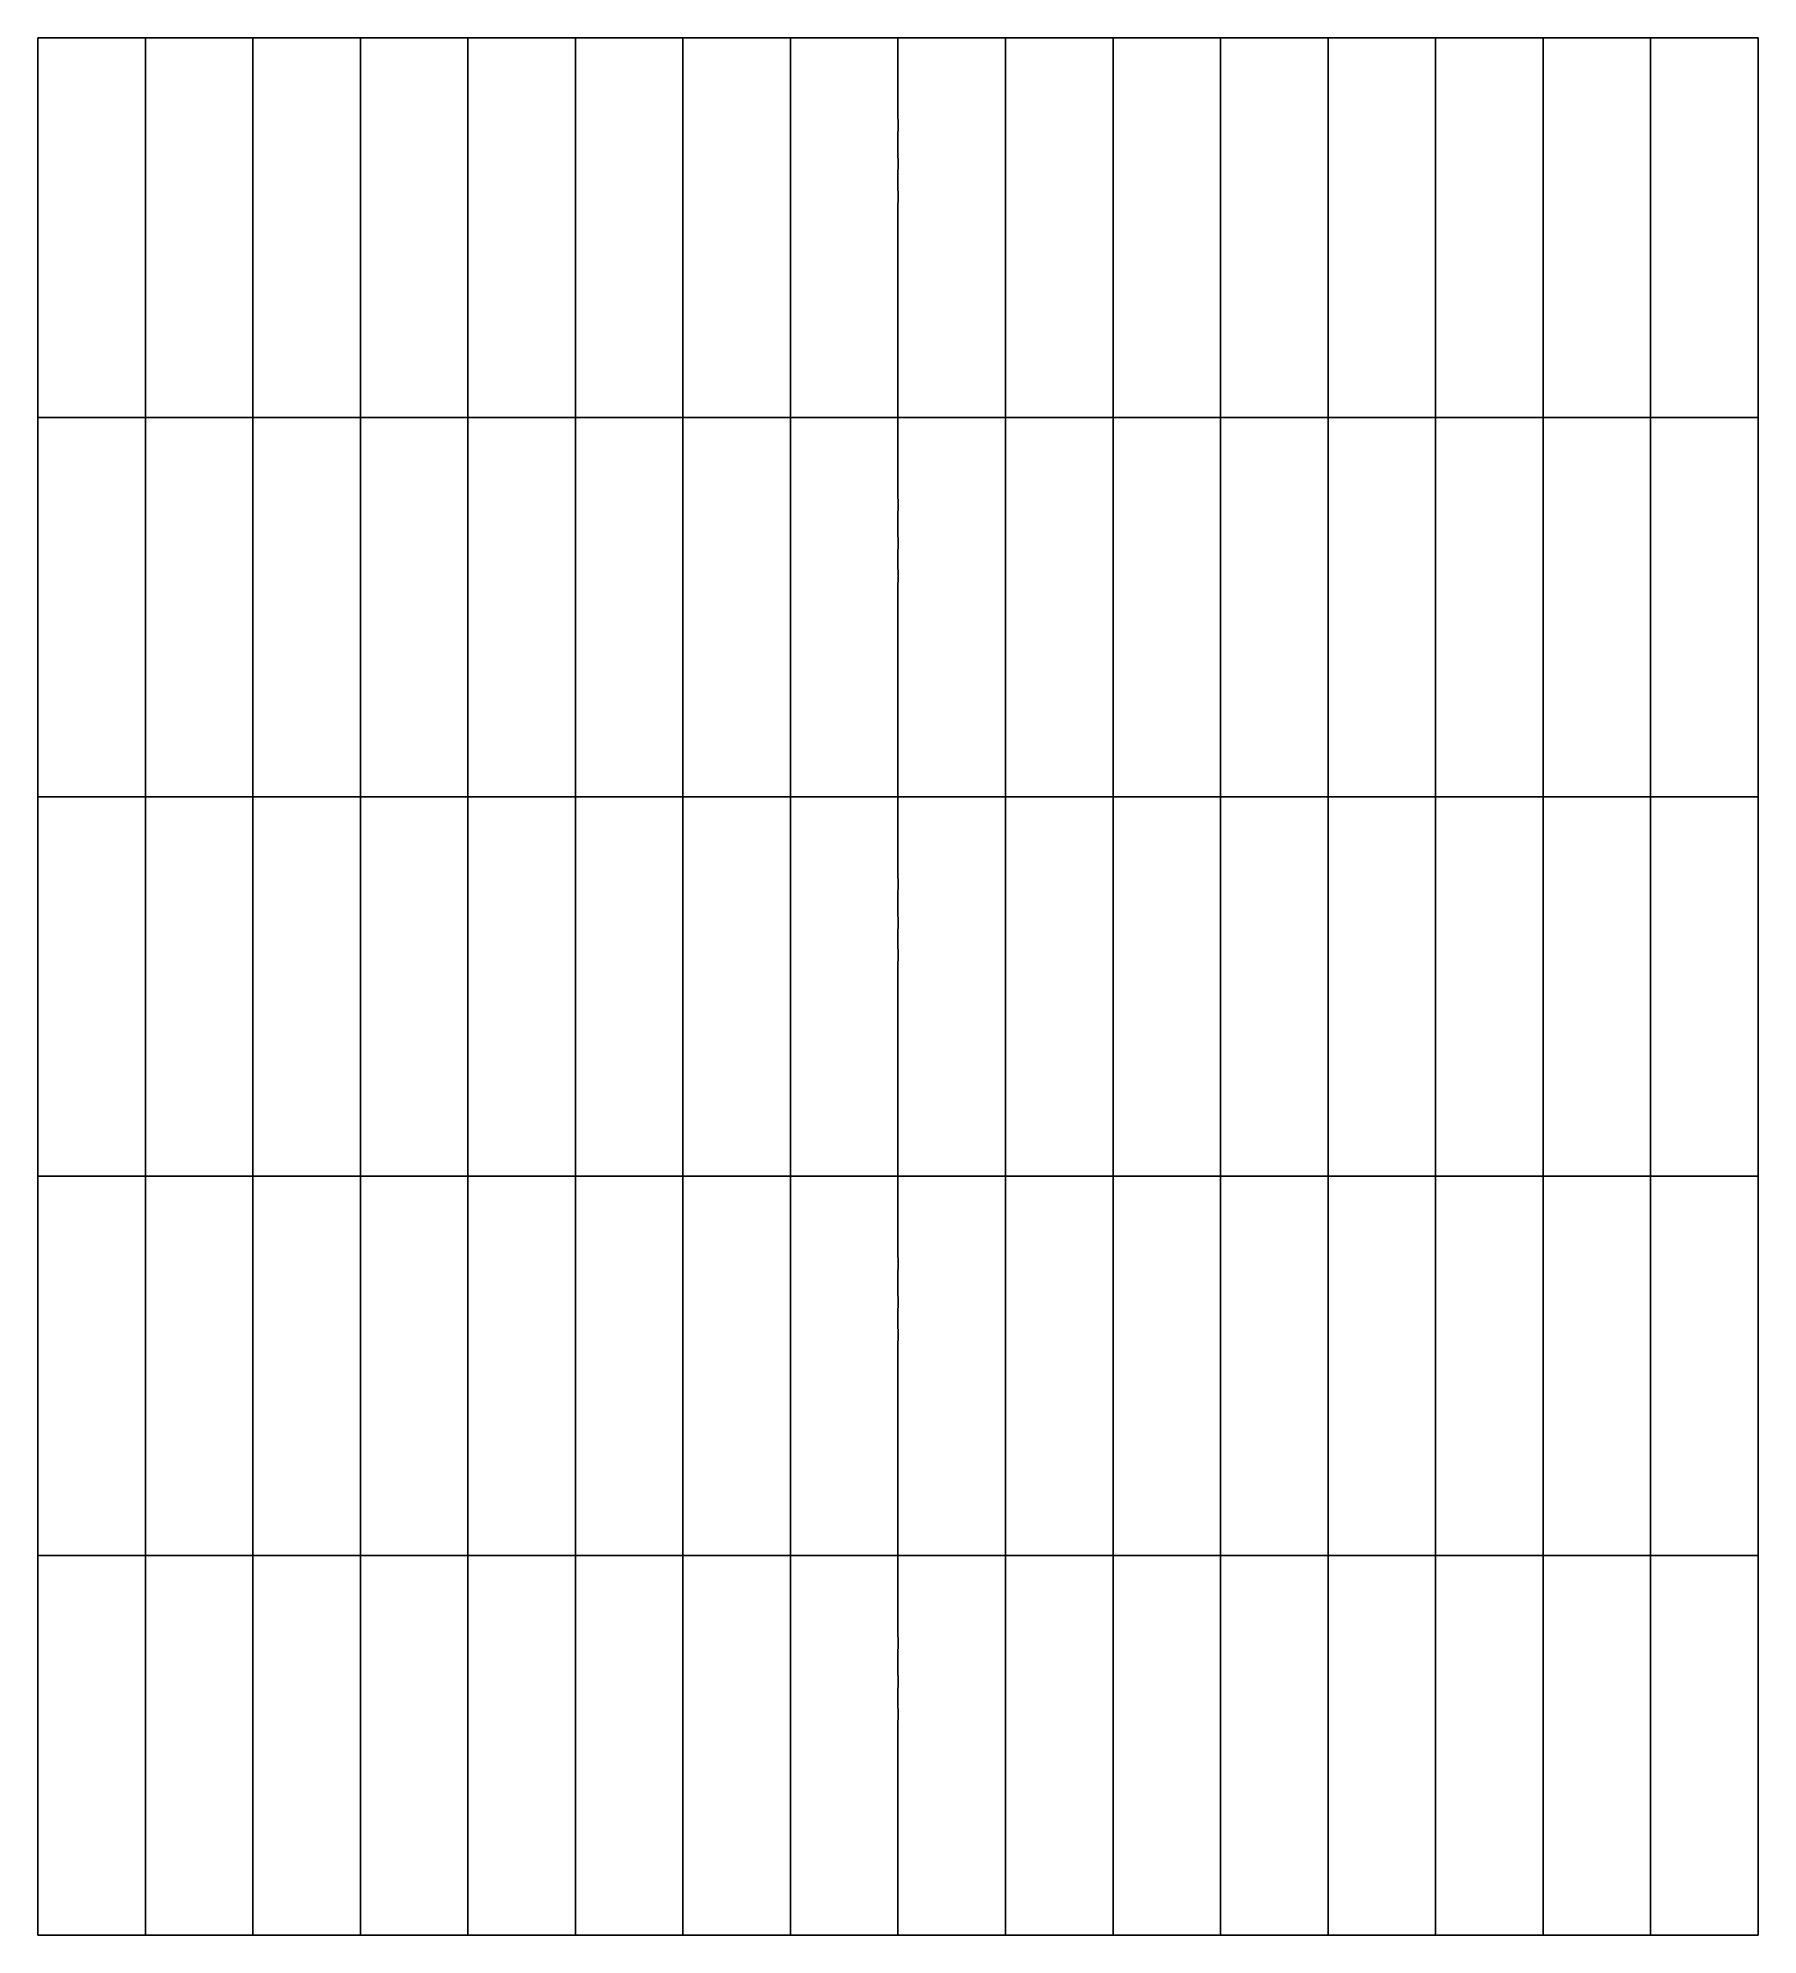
# Model space of a CAD drawing. Header units: metres. Extents: x 0 to 34, y 0 to 37.5.
import ezdxf

# ---------------------------------------------------------------- set-up
doc = ezdxf.new("R2010")
doc.units = ezdxf.units.M
doc.header["$MEASUREMENT"] = 0
doc.layers.add('Layer 01', color=12, linetype='Continuous', true_color=0xc80000)

msp = doc.modelspace()

# ---------------------------------------------------------------- linework, layer by layer
at = {"layer": 'Layer 01'}
for points in [[(10.625, 37.5, 12), (10.625, 37.5, 12.435), (10.625, 37.5, 12.87)], [(14.875, 37.5, 12), (14.875, 37.5, 12.9352), (14.875, 37.5, 13.8704)], [(19.125, 37.5, 12), (19.125, 37.5, 12.9352), (19.125, 37.5, 13.8704)], [(23.375, 37.5, 12), (23.375, 37.5, 12.435), (23.375, 37.5, 12.87)], [(0, 37.5, 8), (1.0625, 37.5, 8), (2.125, 37.5, 8)], [(0, 37.5, 4), (1.0625, 37.5, 4), (2.125, 37.5, 4)], [(0, 30, 8), (0, 33.75, 8), (0, 37.5, 8)], [(0, 30, 4), (0, 33.75, 4), (0, 37.5, 4)], [(0, 30, 12), (0, 33.75, 12), (0, 37.5, 12)], [(0, 37.5, 12), (1.0625, 37.5, 12), (2.125, 37.5, 12)], [(0, 37.5, 8), (0, 37.5, 10), (0, 37.5, 12)], [(0, 37.5, 4), (0, 37.5, 6), (0, 37.5, 8)], [(0, 37.5), (0, 37.5, 2), (0, 37.5, 4)], [(2.125, 37.5, 8), (3.1875, 37.5, 8), (4.25, 37.5, 8)], [(2.125, 37.5, 4), (3.1875, 37.5, 4), (4.25, 37.5, 4)], [(2.125, 30, 8), (2.125, 33.75, 8), (2.125, 37.5, 8)], [(2.125, 30, 4), (2.125, 33.75, 4), (2.125, 37.5, 4)], [(2.125, 30, 12), (2.125, 33.75, 12), (2.125, 37.5, 12)], [(2.125, 37.5, 12), (3.1875, 37.5, 12), (4.25, 37.5, 12)], [(4.25, 37.5, 8), (5.3125, 37.5, 8), (6.375, 37.5, 8)], [(4.25, 37.5, 4), (5.3125, 37.5, 4), (6.375, 37.5, 4)], [(4.25, 30, 8), (4.25, 33.75, 8), (4.25, 37.5, 8)], [(4.25, 30, 4), (4.25, 33.75, 4), (4.25, 37.5, 4)], [(4.25, 30, 12), (4.25, 33.75, 12), (4.25, 37.5, 12)], [(4.25, 37.5, 12), (5.3125, 37.5, 12), (6.375, 37.5, 12)], [(6.375, 37.5, 8), (7.4375, 37.5, 8), (8.5, 37.5, 8)], [(6.375, 37.5, 4), (7.4375, 37.5, 4), (8.5, 37.5, 4)], [(6.375, 30, 8), (6.375, 33.75, 8), (6.375, 37.5, 8)], [(6.375, 30, 4), (6.375, 33.75, 4), (6.375, 37.5, 4)], [(6.375, 30, 12), (6.375, 33.75, 12), (6.375, 37.5, 12)], [(6.375, 37.5, 12), (7.4375, 37.5, 12), (8.5, 37.5, 12)], [(8.5, 37.5, 12), (9.5625, 37.5, 12), (10.625, 37.5, 12)], [(8.5, 30, 8), (8.5, 33.75, 8), (8.5, 37.5, 8)], [(8.5, 30, 4), (8.5, 33.75, 4), (8.5, 37.5, 4)], [(8.5, 30, 12), (8.5, 33.75, 12), (8.5, 37.5, 12)], [(8.5, 37.5, 8), (8.5, 37.5, 10), (8.5, 37.5, 12)], [(8.5, 37.5, 4), (8.5, 37.5, 6), (8.5, 37.5, 8)], [(8.5, 37.5), (8.5, 37.5, 2), (8.5, 37.5, 4)], [(10.625, 30, 12), (10.625, 33.75, 12), (10.625, 37.5, 12)], [(10.625, 37.5, 12), (11.6875, 37.5, 12), (12.75, 37.5, 12)], [(12.75, 37.5, 12), (12.75, 37.5, 12.7458), (12.75, 37.5, 13.4915)], [(12.75, 30, 12), (12.75, 33.75, 12), (12.75, 37.5, 12)], [(12.75, 37.5, 12), (13.8125, 37.5, 12), (14.875, 37.5, 12)], [(14.875, 30, 12), (14.875, 33.75, 12), (14.875, 37.5, 12)], [(14.875, 37.5, 12), (15.9375, 37.5, 12), (17, 37.5, 12)], [(17, 37.5, 12), (17, 37.5, 13), (17, 37.5, 14)], [(17, 30, 12), (17, 33.75, 12), (17, 37.5, 12)], [(17, 37.5, 12), (18.0625, 37.5, 12), (19.125, 37.5, 12)], [(19.125, 30, 12), (19.125, 33.75, 12), (19.125, 37.5, 12)], [(19.125, 37.5, 12), (20.1875, 37.5, 12), (21.25, 37.5, 12)], [(21.25, 37.5, 12), (21.25, 37.5, 12.7458), (21.25, 37.5, 13.4915)], [(21.25, 30, 12), (21.25, 33.75, 12), (21.25, 37.5, 12)], [(21.25, 37.5, 12), (22.3125, 37.5, 12), (23.375, 37.5, 12)], [(23.375, 30, 12), (23.375, 33.75, 12), (23.375, 37.5, 12)], [(23.375, 37.5, 12), (24.4375, 37.5, 12), (25.5, 37.5, 12)], [(25.5, 37.5, 8), (26.5625, 37.5, 8), (27.625, 37.5, 8)], [(25.5, 37.5, 4), (26.5625, 37.5, 4), (27.625, 37.5, 4)], [(25.5, 30, 8), (25.5, 33.75, 8), (25.5, 37.5, 8)], [(25.5, 30, 4), (25.5, 33.75, 4), (25.5, 37.5, 4)], [(25.5, 30, 12), (25.5, 33.75, 12), (25.5, 37.5, 12)], [(25.5, 37.5, 12), (26.5625, 37.5, 12), (27.625, 37.5, 12)], [(25.5, 37.5, 8), (25.5, 37.5, 10), (25.5, 37.5, 12)], [(25.5, 37.5, 4), (25.5, 37.5, 6), (25.5, 37.5, 8)], [(25.5, 37.5), (25.5, 37.5, 2), (25.5, 37.5, 4)], [(27.625, 37.5, 8), (28.6875, 37.5, 8), (29.75, 37.5, 8)], [(27.625, 37.5, 4), (28.6875, 37.5, 4), (29.75, 37.5, 4)], [(27.625, 30, 8), (27.625, 33.75, 8), (27.625, 37.5, 8)], [(27.625, 30, 4), (27.625, 33.75, 4), (27.625, 37.5, 4)], [(27.625, 30, 12), (27.625, 33.75, 12), (27.625, 37.5, 12)], [(27.625, 37.5, 12), (28.6875, 37.5, 12), (29.75, 37.5, 12)], [(29.75, 37.5, 8), (30.8125, 37.5, 8), (31.875, 37.5, 8)], [(29.75, 37.5, 4), (30.8125, 37.5, 4), (31.875, 37.5, 4)], [(29.75, 30, 8), (29.75, 33.75, 8), (29.75, 37.5, 8)], [(29.75, 30, 4), (29.75, 33.75, 4), (29.75, 37.5, 4)], [(29.75, 30, 12), (29.75, 33.75, 12), (29.75, 37.5, 12)], [(29.75, 37.5, 12), (30.8125, 37.5, 12), (31.875, 37.5, 12)], [(31.875, 37.5, 8), (32.9375, 37.5, 8), (34, 37.5, 8)], [(31.875, 37.5, 4), (32.9375, 37.5, 4), (34, 37.5, 4)], [(31.875, 30, 8), (31.875, 33.75, 8), (31.875, 37.5, 8)], [(31.875, 30, 4), (31.875, 33.75, 4), (31.875, 37.5, 4)], [(31.875, 30, 12), (31.875, 33.75, 12), (31.875, 37.5, 12)], [(31.875, 37.5, 12), (32.9375, 37.5, 12), (34, 37.5, 12)], [(34, 30, 8), (34, 33.75, 8), (34, 37.5, 8)], [(34, 30, 4), (34, 33.75, 4), (34, 37.5, 4)], [(34, 30, 12), (34, 33.75, 12), (34, 37.5, 12)], [(34, 37.5, 8), (34, 37.5, 10), (34, 37.5, 12)], [(34, 37.5, 4), (34, 37.5, 6), (34, 37.5, 8)], [(34, 37.5), (34, 37.5, 2), (34, 37.5, 4)], [(0, 30, 8), (1.0625, 30, 8), (2.125, 30, 8)], [(0, 30, 4), (1.0625, 30, 4), (2.125, 30, 4)], [(0, 30, 12), (1.0625, 30, 12), (2.125, 30, 12)], [(0, 30, 8), (0, 30, 10), (0, 30, 12)], [(0, 30, 4), (0, 30, 6), (0, 30, 8)], [(0, 30), (0, 30, 2), (0, 30, 4)], [(2.125, 30, 8), (3.1875, 30, 8), (4.25, 30, 8)], [(2.125, 30, 4), (3.1875, 30, 4), (4.25, 30, 4)], [(2.125, 30, 12), (3.1875, 30, 12), (4.25, 30, 12)], [(4.25, 30, 8), (5.3125, 30, 8), (6.375, 30, 8)], [(4.25, 30, 4), (5.3125, 30, 4), (6.375, 30, 4)], [(4.25, 30, 12), (5.3125, 30, 12), (6.375, 30, 12)], [(6.375, 30, 8), (7.4375, 30, 8), (8.5, 30, 8)], [(6.375, 30, 4), (7.4375, 30, 4), (8.5, 30, 4)], [(6.375, 30, 12), (7.4375, 30, 12), (8.5, 30, 12)], [(8.5, 30, 12), (9.5625, 30, 12), (10.625, 30, 12)], [(8.5, 30, 8), (8.5, 30, 10), (8.5, 30, 12)], [(8.5, 30, 4), (8.5, 30, 6), (8.5, 30, 8)], [(8.5, 30), (8.5, 30, 2), (8.5, 30, 4)], [(10.625, 30, 12), (10.625, 30, 12.435), (10.625, 30, 12.87)], [(10.625, 30, 12), (11.6875, 30, 12), (12.75, 30, 12)], [(12.75, 30, 12), (12.75, 30, 12.7458), (12.75, 30, 13.4915)], [(12.75, 30, 12), (13.8125, 30, 12), (14.875, 30, 12)], [(14.875, 30, 12), (14.875, 30, 12.9352), (14.875, 30, 13.8704)], [(14.875, 30, 12), (15.9375, 30, 12), (17, 30, 12)], [(17, 30, 12), (17, 30, 13), (17, 30, 14)], [(17, 30, 12), (18.0625, 30, 12), (19.125, 30, 12)], [(19.125, 30, 12), (19.125, 30, 12.9352), (19.125, 30, 13.8704)], [(19.125, 30, 12), (20.1875, 30, 12), (21.25, 30, 12)], [(21.25, 30, 12), (21.25, 30, 12.7458), (21.25, 30, 13.4915)], [(21.25, 30, 12), (22.3125, 30, 12), (23.375, 30, 12)], [(23.375, 30, 12), (23.375, 30, 12.435), (23.375, 30, 12.87)], [(23.375, 30, 12), (24.4375, 30, 12), (25.5, 30, 12)], [(25.5, 30, 8), (26.5625, 30, 8), (27.625, 30, 8)], [(25.5, 30, 4), (26.5625, 30, 4), (27.625, 30, 4)], [(25.5, 30, 12), (26.5625, 30, 12), (27.625, 30, 12)], [(25.5, 30, 8), (25.5, 30, 10), (25.5, 30, 12)], [(25.5, 30, 4), (25.5, 30, 6), (25.5, 30, 8)], [(25.5, 30), (25.5, 30, 2), (25.5, 30, 4)], [(27.625, 30, 8), (28.6875, 30, 8), (29.75, 30, 8)], [(27.625, 30, 4), (28.6875, 30, 4), (29.75, 30, 4)], [(27.625, 30, 12), (28.6875, 30, 12), (29.75, 30, 12)], [(29.75, 30, 8), (30.8125, 30, 8), (31.875, 30, 8)], [(29.75, 30, 4), (30.8125, 30, 4), (31.875, 30, 4)], [(29.75, 30, 12), (30.8125, 30, 12), (31.875, 30, 12)], [(31.875, 30, 8), (32.9375, 30, 8), (34, 30, 8)], [(31.875, 30, 4), (32.9375, 30, 4), (34, 30, 4)], [(31.875, 30, 12), (32.9375, 30, 12), (34, 30, 12)], [(34, 30, 8), (34, 30, 10), (34, 30, 12)], [(34, 30, 4), (34, 30, 6), (34, 30, 8)], [(34, 30), (34, 30, 2), (34, 30, 4)], [(0, 22.5, 8), (0, 26.25, 8), (0, 30, 8)], [(0, 22.5, 4), (0, 26.25, 4), (0, 30, 4)], [(0, 22.5, 12), (0, 26.25, 12), (0, 30, 12)], [(2.125, 22.5, 8), (2.125, 26.25, 8), (2.125, 30, 8)], [(2.125, 22.5, 4), (2.125, 26.25, 4), (2.125, 30, 4)], [(2.125, 22.5, 12), (2.125, 26.25, 12), (2.125, 30, 12)], [(4.25, 22.5, 8), (4.25, 26.25, 8), (4.25, 30, 8)], [(4.25, 22.5, 4), (4.25, 26.25, 4), (4.25, 30, 4)], [(4.25, 22.5, 12), (4.25, 26.25, 12), (4.25, 30, 12)], [(6.375, 22.5, 8), (6.375, 26.25, 8), (6.375, 30, 8)], [(6.375, 22.5, 4), (6.375, 26.25, 4), (6.375, 30, 4)], [(6.375, 22.5, 12), (6.375, 26.25, 12), (6.375, 30, 12)], [(8.5, 22.5, 8), (8.5, 26.25, 8), (8.5, 30, 8)], [(8.5, 22.5, 4), (8.5, 26.25, 4), (8.5, 30, 4)], [(8.5, 22.5, 12), (8.5, 26.25, 12), (8.5, 30, 12)], [(10.625, 22.5, 12), (10.625, 26.25, 12), (10.625, 30, 12)], [(12.75, 22.5, 12), (12.75, 26.25, 12), (12.75, 30, 12)], [(14.875, 22.5, 12), (14.875, 26.25, 12), (14.875, 30, 12)], [(17, 22.5, 12), (17, 26.25, 12), (17, 30, 12)], [(19.125, 22.5, 12), (19.125, 26.25, 12), (19.125, 30, 12)], [(21.25, 22.5, 12), (21.25, 26.25, 12), (21.25, 30, 12)], [(23.375, 22.5, 12), (23.375, 26.25, 12), (23.375, 30, 12)], [(25.5, 22.5, 8), (25.5, 26.25, 8), (25.5, 30, 8)], [(25.5, 22.5, 4), (25.5, 26.25, 4), (25.5, 30, 4)], [(25.5, 22.5, 12), (25.5, 26.25, 12), (25.5, 30, 12)], [(27.625, 22.5, 8), (27.625, 26.25, 8), (27.625, 30, 8)], [(27.625, 22.5, 4), (27.625, 26.25, 4), (27.625, 30, 4)], [(27.625, 22.5, 12), (27.625, 26.25, 12), (27.625, 30, 12)], [(29.75, 22.5, 8), (29.75, 26.25, 8), (29.75, 30, 8)], [(29.75, 22.5, 4), (29.75, 26.25, 4), (29.75, 30, 4)], [(29.75, 22.5, 12), (29.75, 26.25, 12), (29.75, 30, 12)], [(31.875, 22.5, 8), (31.875, 26.25, 8), (31.875, 30, 8)], [(31.875, 22.5, 4), (31.875, 26.25, 4), (31.875, 30, 4)], [(31.875, 22.5, 12), (31.875, 26.25, 12), (31.875, 30, 12)], [(34, 22.5, 8), (34, 26.25, 8), (34, 30, 8)], [(34, 22.5, 4), (34, 26.25, 4), (34, 30, 4)], [(34, 22.5, 12), (34, 26.25, 12), (34, 30, 12)], [(14.875, 22.5, 12), (14.875, 22.5, 12.9352), (14.875, 22.5, 13.8704)], [(19.125, 22.5, 12), (19.125, 22.5, 12.9352), (19.125, 22.5, 13.8704)], [(0, 22.5, 8), (1.0625, 22.5, 8), (2.125, 22.5, 8)], [(0, 22.5, 4), (1.0625, 22.5, 4), (2.125, 22.5, 4)], [(0, 15, 8), (0, 18.75, 8), (0, 22.5, 8)], [(0, 15, 4), (0, 18.75, 4), (0, 22.5, 4)], [(0, 15, 12), (0, 18.75, 12), (0, 22.5, 12)], [(0, 22.5, 12), (1.0625, 22.5, 12), (2.125, 22.5, 12)], [(0, 22.5, 8), (0, 22.5, 10), (0, 22.5, 12)], [(0, 22.5, 4), (0, 22.5, 6), (0, 22.5, 8)], [(0, 22.5), (0, 22.5, 2), (0, 22.5, 4)], [(2.125, 22.5, 8), (3.1875, 22.5, 8), (4.25, 22.5, 8)], [(2.125, 22.5, 4), (3.1875, 22.5, 4), (4.25, 22.5, 4)], [(2.125, 15, 8), (2.125, 18.75, 8), (2.125, 22.5, 8)], [(2.125, 15, 4), (2.125, 18.75, 4), (2.125, 22.5, 4)], [(2.125, 15, 12), (2.125, 18.75, 12), (2.125, 22.5, 12)], [(2.125, 22.5, 12), (3.1875, 22.5, 12), (4.25, 22.5, 12)], [(4.25, 22.5, 8), (5.3125, 22.5, 8), (6.375, 22.5, 8)], [(4.25, 22.5, 4), (5.3125, 22.5, 4), (6.375, 22.5, 4)], [(4.25, 15, 8), (4.25, 18.75, 8), (4.25, 22.5, 8)], [(4.25, 15, 4), (4.25, 18.75, 4), (4.25, 22.5, 4)], [(4.25, 15, 12), (4.25, 18.75, 12), (4.25, 22.5, 12)], [(4.25, 22.5, 12), (5.3125, 22.5, 12), (6.375, 22.5, 12)], [(6.375, 22.5, 8), (7.4375, 22.5, 8), (8.5, 22.5, 8)], [(6.375, 22.5, 4), (7.4375, 22.5, 4), (8.5, 22.5, 4)], [(6.375, 15, 8), (6.375, 18.75, 8), (6.375, 22.5, 8)], [(6.375, 15, 4), (6.375, 18.75, 4), (6.375, 22.5, 4)], [(6.375, 15, 12), (6.375, 18.75, 12), (6.375, 22.5, 12)], [(6.375, 22.5, 12), (7.4375, 22.5, 12), (8.5, 22.5, 12)], [(8.5, 22.5, 12), (9.5625, 22.5, 12), (10.625, 22.5, 12)], [(8.5, 15, 8), (8.5, 18.75, 8), (8.5, 22.5, 8)], [(8.5, 15, 4), (8.5, 18.75, 4), (8.5, 22.5, 4)], [(8.5, 15, 12), (8.5, 18.75, 12), (8.5, 22.5, 12)], [(8.5, 22.5, 8), (8.5, 22.5, 10), (8.5, 22.5, 12)], [(8.5, 22.5, 4), (8.5, 22.5, 6), (8.5, 22.5, 8)], [(8.5, 22.5), (8.5, 22.5, 2), (8.5, 22.5, 4)], [(10.625, 22.5, 12), (10.625, 22.5, 12.435), (10.625, 22.5, 12.87)], [(10.625, 15, 12), (10.625, 18.75, 12), (10.625, 22.5, 12)], [(10.625, 22.5, 12), (11.6875, 22.5, 12), (12.75, 22.5, 12)], [(12.75, 22.5, 12), (12.75, 22.5, 12.7458), (12.75, 22.5, 13.4915)], [(12.75, 15, 12), (12.75, 18.75, 12), (12.75, 22.5, 12)], [(12.75, 22.5, 12), (13.8125, 22.5, 12), (14.875, 22.5, 12)], [(14.875, 15, 12), (14.875, 18.75, 12), (14.875, 22.5, 12)], [(14.875, 22.5, 12), (15.9375, 22.5, 12), (17, 22.5, 12)], [(17, 22.5, 12), (17, 22.5, 13), (17, 22.5, 14)], [(17, 15, 12), (17, 18.75, 12), (17, 22.5, 12)], [(17, 22.5, 12), (18.0625, 22.5, 12), (19.125, 22.5, 12)], [(19.125, 15, 12), (19.125, 18.75, 12), (19.125, 22.5, 12)], [(19.125, 22.5, 12), (20.1875, 22.5, 12), (21.25, 22.5, 12)], [(21.25, 22.5, 12), (21.25, 22.5, 12.7458), (21.25, 22.5, 13.4915)], [(21.25, 15, 12), (21.25, 18.75, 12), (21.25, 22.5, 12)], [(21.25, 22.5, 12), (22.3125, 22.5, 12), (23.375, 22.5, 12)], [(23.375, 22.5, 12), (23.375, 22.5, 12.435), (23.375, 22.5, 12.87)], [(23.375, 15, 12), (23.375, 18.75, 12), (23.375, 22.5, 12)], [(23.375, 22.5, 12), (24.4375, 22.5, 12), (25.5, 22.5, 12)], [(25.5, 22.5, 8), (26.5625, 22.5, 8), (27.625, 22.5, 8)], [(25.5, 22.5, 4), (26.5625, 22.5, 4), (27.625, 22.5, 4)], [(25.5, 15, 8), (25.5, 18.75, 8), (25.5, 22.5, 8)], [(25.5, 15, 4), (25.5, 18.75, 4), (25.5, 22.5, 4)], [(25.5, 15, 12), (25.5, 18.75, 12), (25.5, 22.5, 12)], [(25.5, 22.5, 12), (26.5625, 22.5, 12), (27.625, 22.5, 12)], [(25.5, 22.5, 8), (25.5, 22.5, 10), (25.5, 22.5, 12)], [(25.5, 22.5, 4), (25.5, 22.5, 6), (25.5, 22.5, 8)], [(25.5, 22.5), (25.5, 22.5, 2), (25.5, 22.5, 4)], [(27.625, 22.5, 8), (28.6875, 22.5, 8), (29.75, 22.5, 8)], [(27.625, 22.5, 4), (28.6875, 22.5, 4), (29.75, 22.5, 4)], [(27.625, 15, 8), (27.625, 18.75, 8), (27.625, 22.5, 8)], [(27.625, 15, 4), (27.625, 18.75, 4), (27.625, 22.5, 4)], [(27.625, 15, 12), (27.625, 18.75, 12), (27.625, 22.5, 12)], [(27.625, 22.5, 12), (28.6875, 22.5, 12), (29.75, 22.5, 12)], [(29.75, 22.5, 8), (30.8125, 22.5, 8), (31.875, 22.5, 8)], [(29.75, 22.5, 4), (30.8125, 22.5, 4), (31.875, 22.5, 4)], [(29.75, 15, 8), (29.75, 18.75, 8), (29.75, 22.5, 8)], [(29.75, 15, 4), (29.75, 18.75, 4), (29.75, 22.5, 4)], [(29.75, 15, 12), (29.75, 18.75, 12), (29.75, 22.5, 12)], [(29.75, 22.5, 12), (30.8125, 22.5, 12), (31.875, 22.5, 12)], [(31.875, 22.5, 8), (32.9375, 22.5, 8), (34, 22.5, 8)], [(31.875, 22.5, 4), (32.9375, 22.5, 4), (34, 22.5, 4)], [(31.875, 15, 8), (31.875, 18.75, 8), (31.875, 22.5, 8)], [(31.875, 15, 4), (31.875, 18.75, 4), (31.875, 22.5, 4)], [(31.875, 15, 12), (31.875, 18.75, 12), (31.875, 22.5, 12)], [(31.875, 22.5, 12), (32.9375, 22.5, 12), (34, 22.5, 12)], [(34, 15, 8), (34, 18.75, 8), (34, 22.5, 8)], [(34, 15, 4), (34, 18.75, 4), (34, 22.5, 4)], [(34, 15, 12), (34, 18.75, 12), (34, 22.5, 12)], [(34, 22.5, 8), (34, 22.5, 10), (34, 22.5, 12)], [(34, 22.5, 4), (34, 22.5, 6), (34, 22.5, 8)], [(34, 22.5), (34, 22.5, 2), (34, 22.5, 4)], [(0, 15, 8), (1.0625, 15, 8), (2.125, 15, 8)], [(0, 15, 4), (1.0625, 15, 4), (2.125, 15, 4)], [(0, 15, 12), (1.0625, 15, 12), (2.125, 15, 12)], [(0, 15, 8), (0, 15, 10), (0, 15, 12)], [(0, 15, 4), (0, 15, 6), (0, 15, 8)], [(0, 15), (0, 15, 2), (0, 15, 4)], [(2.125, 15, 8), (3.1875, 15, 8), (4.25, 15, 8)], [(2.125, 15, 4), (3.1875, 15, 4), (4.25, 15, 4)], [(2.125, 15, 12), (3.1875, 15, 12), (4.25, 15, 12)], [(4.25, 15, 8), (5.3125, 15, 8), (6.375, 15, 8)], [(4.25, 15, 4), (5.3125, 15, 4), (6.375, 15, 4)], [(4.25, 15, 12), (5.3125, 15, 12), (6.375, 15, 12)], [(6.375, 15, 8), (7.4375, 15, 8), (8.5, 15, 8)], [(6.375, 15, 4), (7.4375, 15, 4), (8.5, 15, 4)], [(6.375, 15, 12), (7.4375, 15, 12), (8.5, 15, 12)], [(8.5, 15, 12), (9.5625, 15, 12), (10.625, 15, 12)], [(8.5, 15, 8), (8.5, 15, 10), (8.5, 15, 12)], [(8.5, 15, 4), (8.5, 15, 6), (8.5, 15, 8)], [(8.5, 15), (8.5, 15, 2), (8.5, 15, 4)], [(10.625, 15, 12), (10.625, 15, 12.435), (10.625, 15, 12.87)], [(10.625, 15, 12), (11.6875, 15, 12), (12.75, 15, 12)], [(12.75, 15, 12), (12.75, 15, 12.7458), (12.75, 15, 13.4915)], [(12.75, 15, 12), (13.8125, 15, 12), (14.875, 15, 12)], [(14.875, 15, 12), (14.875, 15, 12.9352), (14.875, 15, 13.8704)], [(14.875, 15, 12), (15.9375, 15, 12), (17, 15, 12)], [(17, 15, 12), (17, 15, 13), (17, 15, 14)], [(17, 15, 12), (18.0625, 15, 12), (19.125, 15, 12)], [(19.125, 15, 12), (19.125, 15, 12.9352), (19.125, 15, 13.8704)], [(19.125, 15, 12), (20.1875, 15, 12), (21.25, 15, 12)], [(21.25, 15, 12), (21.25, 15, 12.7458), (21.25, 15, 13.4915)], [(21.25, 15, 12), (22.3125, 15, 12), (23.375, 15, 12)], [(23.375, 15, 12), (23.375, 15, 12.435), (23.375, 15, 12.87)], [(23.375, 15, 12), (24.4375, 15, 12), (25.5, 15, 12)], [(25.5, 15, 8), (26.5625, 15, 8), (27.625, 15, 8)], [(25.5, 15, 4), (26.5625, 15, 4), (27.625, 15, 4)], [(25.5, 15, 12), (26.5625, 15, 12), (27.625, 15, 12)], [(25.5, 15, 8), (25.5, 15, 10), (25.5, 15, 12)], [(25.5, 15, 4), (25.5, 15, 6), (25.5, 15, 8)], [(25.5, 15), (25.5, 15, 2), (25.5, 15, 4)], [(27.625, 15, 8), (28.6875, 15, 8), (29.75, 15, 8)], [(27.625, 15, 4), (28.6875, 15, 4), (29.75, 15, 4)], [(27.625, 15, 12), (28.6875, 15, 12), (29.75, 15, 12)], [(29.75, 15, 8), (30.8125, 15, 8), (31.875, 15, 8)], [(29.75, 15, 4), (30.8125, 15, 4), (31.875, 15, 4)], [(29.75, 15, 12), (30.8125, 15, 12), (31.875, 15, 12)], [(31.875, 15, 8), (32.9375, 15, 8), (34, 15, 8)], [(31.875, 15, 4), (32.9375, 15, 4), (34, 15, 4)], [(31.875, 15, 12), (32.9375, 15, 12), (34, 15, 12)], [(34, 15, 8), (34, 15, 10), (34, 15, 12)], [(34, 15, 4), (34, 15, 6), (34, 15, 8)], [(34, 15), (34, 15, 2), (34, 15, 4)], [(0, 7.5, 8), (0, 11.25, 8), (0, 15, 8)], [(0, 7.5, 4), (0, 11.25, 4), (0, 15, 4)], [(0, 7.5, 12), (0, 11.25, 12), (0, 15, 12)], [(2.125, 7.5, 8), (2.125, 11.25, 8), (2.125, 15, 8)], [(2.125, 7.5, 4), (2.125, 11.25, 4), (2.125, 15, 4)], [(2.125, 7.5, 12), (2.125, 11.25, 12), (2.125, 15, 12)], [(4.25, 7.5, 8), (4.25, 11.25, 8), (4.25, 15, 8)], [(4.25, 7.5, 4), (4.25, 11.25, 4), (4.25, 15, 4)], [(4.25, 7.5, 12), (4.25, 11.25, 12), (4.25, 15, 12)], [(6.375, 7.5, 8), (6.375, 11.25, 8), (6.375, 15, 8)], [(6.375, 7.5, 4), (6.375, 11.25, 4), (6.375, 15, 4)], [(6.375, 7.5, 12), (6.375, 11.25, 12), (6.375, 15, 12)], [(8.5, 7.5, 8), (8.5, 11.25, 8), (8.5, 15, 8)], [(8.5, 7.5, 4), (8.5, 11.25, 4), (8.5, 15, 4)], [(8.5, 7.5, 12), (8.5, 11.25, 12), (8.5, 15, 12)], [(10.625, 7.5, 12), (10.625, 11.25, 12), (10.625, 15, 12)], [(12.75, 7.5, 12), (12.75, 11.25, 12), (12.75, 15, 12)], [(14.875, 7.5, 12), (14.875, 11.25, 12), (14.875, 15, 12)], [(17, 7.5, 12), (17, 11.25, 12), (17, 15, 12)], [(19.125, 7.5, 12), (19.125, 11.25, 12), (19.125, 15, 12)], [(21.25, 7.5, 12), (21.25, 11.25, 12), (21.25, 15, 12)], [(23.375, 7.5, 12), (23.375, 11.25, 12), (23.375, 15, 12)], [(25.5, 7.5, 8), (25.5, 11.25, 8), (25.5, 15, 8)], [(25.5, 7.5, 4), (25.5, 11.25, 4), (25.5, 15, 4)], [(25.5, 7.5, 12), (25.5, 11.25, 12), (25.5, 15, 12)], [(27.625, 7.5, 8), (27.625, 11.25, 8), (27.625, 15, 8)], [(27.625, 7.5, 4), (27.625, 11.25, 4), (27.625, 15, 4)], [(27.625, 7.5, 12), (27.625, 11.25, 12), (27.625, 15, 12)], [(29.75, 7.5, 8), (29.75, 11.25, 8), (29.75, 15, 8)], [(29.75, 7.5, 4), (29.75, 11.25, 4), (29.75, 15, 4)], [(29.75, 7.5, 12), (29.75, 11.25, 12), (29.75, 15, 12)], [(31.875, 7.5, 8), (31.875, 11.25, 8), (31.875, 15, 8)], [(31.875, 7.5, 4), (31.875, 11.25, 4), (31.875, 15, 4)], [(31.875, 7.5, 12), (31.875, 11.25, 12), (31.875, 15, 12)], [(34, 7.5, 8), (34, 11.25, 8), (34, 15, 8)], [(34, 7.5, 4), (34, 11.25, 4), (34, 15, 4)], [(34, 7.5, 12), (34, 11.25, 12), (34, 15, 12)], [(0, 7.5, 8), (1.0625, 7.5, 8), (2.125, 7.5, 8)], [(0, 7.5, 4), (1.0625, 7.5, 4), (2.125, 7.5, 4)], [(0, 7.5, 12), (1.0625, 7.5, 12), (2.125, 7.5, 12)], [(0, 7.5, 8), (0, 7.5, 10), (0, 7.5, 12)], [(0, 7.5, 4), (0, 7.5, 6), (0, 7.5, 8)], [(0, 7.5), (0, 7.5, 2), (0, 7.5, 4)], [(2.125, 7.5, 8), (3.1875, 7.5, 8), (4.25, 7.5, 8)], [(2.125, 7.5, 4), (3.1875, 7.5, 4), (4.25, 7.5, 4)], [(2.125, 7.5, 12), (3.1875, 7.5, 12), (4.25, 7.5, 12)], [(4.25, 7.5, 8), (5.3125, 7.5, 8), (6.375, 7.5, 8)], [(4.25, 7.5, 4), (5.3125, 7.5, 4), (6.375, 7.5, 4)], [(4.25, 7.5, 12), (5.3125, 7.5, 12), (6.375, 7.5, 12)], [(6.375, 7.5, 8), (7.4375, 7.5, 8), (8.5, 7.5, 8)], [(6.375, 7.5, 4), (7.4375, 7.5, 4), (8.5, 7.5, 4)], [(6.375, 7.5, 12), (7.4375, 7.5, 12), (8.5, 7.5, 12)], [(8.5, 7.5, 12), (9.5625, 7.5, 12), (10.625, 7.5, 12)], [(8.5, 7.5, 8), (8.5, 7.5, 10), (8.5, 7.5, 12)], [(8.5, 7.5, 4), (8.5, 7.5, 6), (8.5, 7.5, 8)], [(8.5, 7.5), (8.5, 7.5, 2), (8.5, 7.5, 4)], [(10.625, 7.5, 12), (10.625, 7.5, 12.435), (10.625, 7.5, 12.87)], [(10.625, 7.5, 12), (11.6875, 7.5, 12), (12.75, 7.5, 12)], [(12.75, 7.5, 12), (12.75, 7.5, 12.7458), (12.75, 7.5, 13.4915)], [(12.75, 7.5, 12), (13.8125, 7.5, 12), (14.875, 7.5, 12)], [(14.875, 7.5, 12), (14.875, 7.5, 12.9352), (14.875, 7.5, 13.8704)], [(14.875, 7.5, 12), (15.9375, 7.5, 12), (17, 7.5, 12)], [(17, 7.5, 12), (17, 7.5, 13), (17, 7.5, 14)], [(17, 7.5, 12), (18.0625, 7.5, 12), (19.125, 7.5, 12)], [(19.125, 7.5, 12), (19.125, 7.5, 12.9352), (19.125, 7.5, 13.8704)], [(19.125, 7.5, 12), (20.1875, 7.5, 12), (21.25, 7.5, 12)], [(21.25, 7.5, 12), (21.25, 7.5, 12.7458), (21.25, 7.5, 13.4915)], [(21.25, 7.5, 12), (22.3125, 7.5, 12), (23.375, 7.5, 12)], [(23.375, 7.5, 12), (23.375, 7.5, 12.435), (23.375, 7.5, 12.87)], [(23.375, 7.5, 12), (24.4375, 7.5, 12), (25.5, 7.5, 12)], [(25.5, 7.5, 8), (26.5625, 7.5, 8), (27.625, 7.5, 8)], [(25.5, 7.5, 4), (26.5625, 7.5, 4), (27.625, 7.5, 4)], [(25.5, 7.5, 12), (26.5625, 7.5, 12), (27.625, 7.5, 12)], [(25.5, 7.5, 8), (25.5, 7.5, 10), (25.5, 7.5, 12)], [(25.5, 7.5, 4), (25.5, 7.5, 6), (25.5, 7.5, 8)], [(25.5, 7.5), (25.5, 7.5, 2), (25.5, 7.5, 4)], [(27.625, 7.5, 8), (28.6875, 7.5, 8), (29.75, 7.5, 8)], [(27.625, 7.5, 4), (28.6875, 7.5, 4), (29.75, 7.5, 4)], [(27.625, 7.5, 12), (28.6875, 7.5, 12), (29.75, 7.5, 12)], [(29.75, 7.5, 8), (30.8125, 7.5, 8), (31.875, 7.5, 8)], [(29.75, 7.5, 4), (30.8125, 7.5, 4), (31.875, 7.5, 4)], [(29.75, 7.5, 12), (30.8125, 7.5, 12), (31.875, 7.5, 12)], [(31.875, 7.5, 8), (32.9375, 7.5, 8), (34, 7.5, 8)], [(31.875, 7.5, 4), (32.9375, 7.5, 4), (34, 7.5, 4)], [(31.875, 7.5, 12), (32.9375, 7.5, 12), (34, 7.5, 12)], [(34, 7.5, 8), (34, 7.5, 10), (34, 7.5, 12)], [(34, 7.5, 4), (34, 7.5, 6), (34, 7.5, 8)], [(34, 7.5), (34, 7.5, 2), (34, 7.5, 4)], [(0, 0, 8), (0, 3.75, 8), (0, 7.5, 8)], [(0, 0, 4), (0, 3.75, 4), (0, 7.5, 4)], [(0, 0, 12), (0, 3.75, 12), (0, 7.5, 12)], [(2.125, 0, 8), (2.125, 3.75, 8), (2.125, 7.5, 8)], [(2.125, 0, 4), (2.125, 3.75, 4), (2.125, 7.5, 4)], [(2.125, 0, 12), (2.125, 3.75, 12), (2.125, 7.5, 12)], [(4.25, 0, 8), (4.25, 3.75, 8), (4.25, 7.5, 8)], [(4.25, 0, 4), (4.25, 3.75, 4), (4.25, 7.5, 4)], [(4.25, 0, 12), (4.25, 3.75, 12), (4.25, 7.5, 12)], [(6.375, 0, 8), (6.375, 3.75, 8), (6.375, 7.5, 8)], [(6.375, 0, 4), (6.375, 3.75, 4), (6.375, 7.5, 4)], [(6.375, 0, 12), (6.375, 3.75, 12), (6.375, 7.5, 12)], [(8.5, 0, 8), (8.5, 3.75, 8), (8.5, 7.5, 8)], [(8.5, 0, 4), (8.5, 3.75, 4), (8.5, 7.5, 4)], [(8.5, 0, 12), (8.5, 3.75, 12), (8.5, 7.5, 12)], [(10.625, 0, 12), (10.625, 3.75, 12), (10.625, 7.5, 12)], [(12.75, 0, 12), (12.75, 3.75, 12), (12.75, 7.5, 12)], [(14.875, 0, 12), (14.875, 3.75, 12), (14.875, 7.5, 12)], [(17, 0, 12), (17, 3.75, 12), (17, 7.5, 12)], [(19.125, 0, 12), (19.125, 3.75, 12), (19.125, 7.5, 12)], [(21.25, 0, 12), (21.25, 3.75, 12), (21.25, 7.5, 12)], [(23.375, 0, 12), (23.375, 3.75, 12), (23.375, 7.5, 12)], [(25.5, 0, 8), (25.5, 3.75, 8), (25.5, 7.5, 8)], [(25.5, 0, 4), (25.5, 3.75, 4), (25.5, 7.5, 4)], [(25.5, 0, 12), (25.5, 3.75, 12), (25.5, 7.5, 12)], [(27.625, 0, 8), (27.625, 3.75, 8), (27.625, 7.5, 8)], [(27.625, 0, 4), (27.625, 3.75, 4), (27.625, 7.5, 4)], [(27.625, 0, 12), (27.625, 3.75, 12), (27.625, 7.5, 12)], [(29.75, 0, 8), (29.75, 3.75, 8), (29.75, 7.5, 8)], [(29.75, 0, 4), (29.75, 3.75, 4), (29.75, 7.5, 4)], [(29.75, 0, 12), (29.75, 3.75, 12), (29.75, 7.5, 12)], [(31.875, 0, 8), (31.875, 3.75, 8), (31.875, 7.5, 8)], [(31.875, 0, 4), (31.875, 3.75, 4), (31.875, 7.5, 4)], [(31.875, 0, 12), (31.875, 3.75, 12), (31.875, 7.5, 12)], [(34, 0, 8), (34, 3.75, 8), (34, 7.5, 8)], [(34, 0, 4), (34, 3.75, 4), (34, 7.5, 4)], [(34, 0, 12), (34, 3.75, 12), (34, 7.5, 12)], [(0, 0, 8), (1.0625, 0, 8), (2.125, 0, 8)], [(0, 0, 4), (1.0625, 0, 4), (2.125, 0, 4)], [(0, 0, 12), (1.0625, 0, 12), (2.125, 0, 12)], [(0, 0, 8), (0, 0, 10), (0, 0, 12)], [(0, 0, 4), (0, 0, 6), (0, 0, 8)], [(0, 0), (0, 0, 2), (0, 0, 4)], [(2.125, 0, 8), (3.1875, 0, 8), (4.25, 0, 8)], [(2.125, 0, 4), (3.1875, 0, 4), (4.25, 0, 4)], [(2.125, 0, 12), (3.1875, 0, 12), (4.25, 0, 12)], [(4.25, 0, 8), (5.3125, 0, 8), (6.375, 0, 8)], [(4.25, 0, 4), (5.3125, 0, 4), (6.375, 0, 4)], [(4.25, 0, 12), (5.3125, 0, 12), (6.375, 0, 12)], [(6.375, 0, 8), (7.4375, 0, 8), (8.5, 0, 8)], [(6.375, 0, 4), (7.4375, 0, 4), (8.5, 0, 4)], [(6.375, 0, 12), (7.4375, 0, 12), (8.5, 0, 12)], [(8.5, 0, 12), (9.5625, 0, 12), (10.625, 0, 12)], [(8.5, 0, 8), (8.5, 0, 10), (8.5, 0, 12)], [(8.5, 0, 4), (8.5, 0, 6), (8.5, 0, 8)], [(8.5, 0), (8.5, 0, 2), (8.5, 0, 4)], [(10.625, 0, 12), (10.625, 0, 12.435), (10.625, 0, 12.87)], [(10.625, 0, 12), (11.6875, 0, 12), (12.75, 0, 12)], [(12.75, 0, 12), (12.75, 0, 12.7458), (12.75, 0, 13.4915)], [(12.75, 0, 12), (13.8125, 0, 12), (14.875, 0, 12)], [(14.875, 0, 12), (14.875, 0, 12.9352), (14.875, 0, 13.8704)], [(14.875, 0, 12), (15.9375, 0, 12), (17, 0, 12)], [(17, 0, 12), (17, 0, 13), (17, 0, 14)], [(17, 0, 12), (18.0625, 0, 12), (19.125, 0, 12)], [(19.125, 0, 12), (19.125, 0, 12.9352), (19.125, 0, 13.8704)], [(19.125, 0, 12), (20.1875, 0, 12), (21.25, 0, 12)], [(21.25, 0, 12), (21.25, 0, 12.7458), (21.25, 0, 13.4915)], [(21.25, 0, 12), (22.3125, 0, 12), (23.375, 0, 12)], [(23.375, 0, 12), (23.375, 0, 12.435), (23.375, 0, 12.87)], [(23.375, 0, 12), (24.4375, 0, 12), (25.5, 0, 12)], [(25.5, 0, 8), (26.5625, 0, 8), (27.625, 0, 8)], [(25.5, 0, 4), (26.5625, 0, 4), (27.625, 0, 4)], [(25.5, 0, 12), (26.5625, 0, 12), (27.625, 0, 12)], [(25.5, 0, 8), (25.5, 0, 10), (25.5, 0, 12)], [(25.5, 0, 4), (25.5, 0, 6), (25.5, 0, 8)], [(25.5, 0), (25.5, 0, 2), (25.5, 0, 4)], [(27.625, 0, 8), (28.6875, 0, 8), (29.75, 0, 8)], [(27.625, 0, 4), (28.6875, 0, 4), (29.75, 0, 4)], [(27.625, 0, 12), (28.6875, 0, 12), (29.75, 0, 12)], [(29.75, 0, 8), (30.8125, 0, 8), (31.875, 0, 8)], [(29.75, 0, 4), (30.8125, 0, 4), (31.875, 0, 4)], [(29.75, 0, 12), (30.8125, 0, 12), (31.875, 0, 12)], [(31.875, 0, 8), (32.9375, 0, 8), (34, 0, 8)], [(31.875, 0, 4), (32.9375, 0, 4), (34, 0, 4)], [(31.875, 0, 12), (32.9375, 0, 12), (34, 0, 12)], [(34, 0, 8), (34, 0, 10), (34, 0, 12)], [(34, 0, 4), (34, 0, 6), (34, 0, 8)], [(34, 0), (34, 0, 2), (34, 0, 4)]]:
    msp.add_open_spline(points, degree=2, dxfattribs=at)
at = {"layer": 'Layer 01', "extrusion": (0, -1, 0)}
for points in [[(8.5, 37.5, 12), (11.1337, 37.5, 13.2394), (17, 37.5, 14.7606), (22.8663, 37.5, 13.2394), (25.5, 37.5, 12)], [(8.5, 30, 12), (11.1337, 30, 13.2394), (17, 30, 14.7606), (22.8663, 30, 13.2394), (25.5, 30, 12)], [(8.5, 22.5, 12), (11.1337, 22.5, 13.2394), (17, 22.5, 14.7606), (22.8663, 22.5, 13.2394), (25.5, 22.5, 12)], [(8.5, 15, 12), (11.1337, 15, 13.2394), (17, 15, 14.7606), (22.8663, 15, 13.2394), (25.5, 15, 12)], [(8.5, 7.5, 12), (11.1337, 7.5, 13.2394), (17, 7.5, 14.7606), (22.8663, 7.5, 13.2394), (25.5, 7.5, 12)], [(8.5, 0, 12), (11.1337, 0, 13.2394), (17, 0, 14.7606), (22.8663, 0, 13.2394), (25.5, 0, 12)]]:
    msp.add_open_spline(points, degree=3, dxfattribs=at)

doc.saveas('drawing.dxf')
